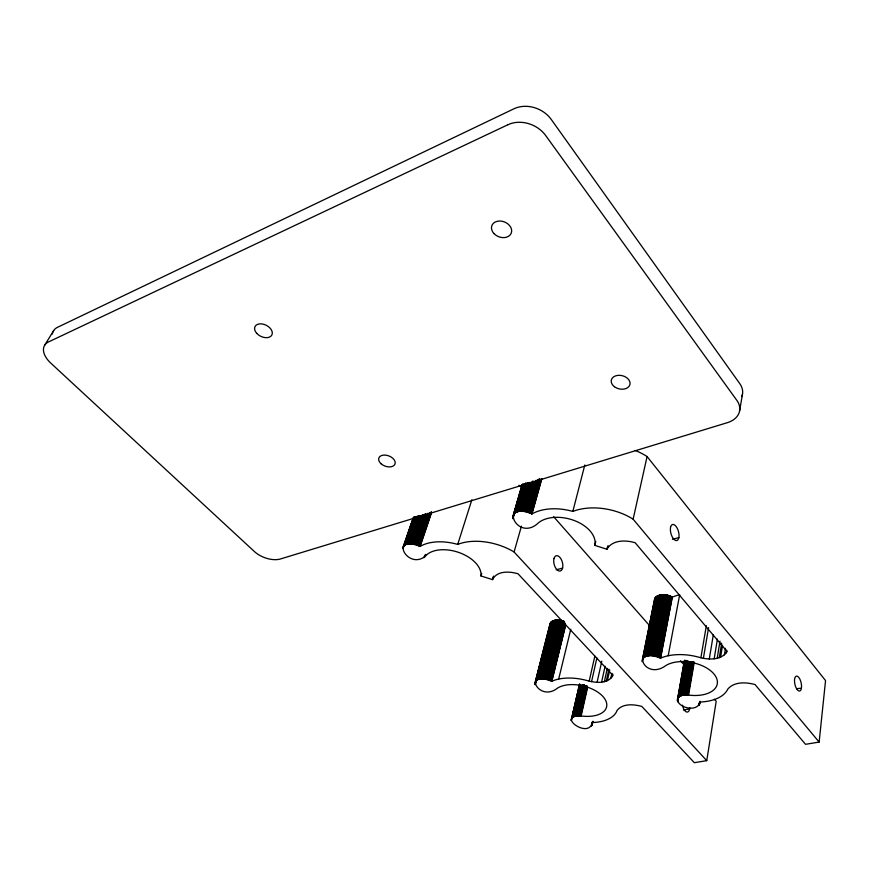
<?xml version="1.0" encoding="UTF-8"?>
<svg xmlns="http://www.w3.org/2000/svg" width="869" height="869" viewBox="0 0 869 869"><rect width="100%" height="100%" fill="white"/><g stroke="black" fill="none" stroke-linecap="round" stroke-linejoin="round"><path stroke-width="1.3" d="M677.375 700.012C678.233 694.44 685.728 694.559 690.04 695.243A29.09 16.337 10.9 0 0 713.514 673.464A29.09 16.337 10.9 0 0 664.383 666.566C643.864 679.699 630.188 646.297 660.603 658.137A40.734 22.876 10.9 0 1 699.241 657.333C708.387 659.864 721.303 660.603 727.081 651.5L635.152 542.734C625.854 539.942 612.373 539.649 606.92 549.251L594.82 545.374A31.545 19.639 14.5 0 0 573.822 520.357A31.545 19.639 14.5 0 0 537.009 524.137C516.414 540.887 498.61 500.555 531.98 513.916A44.167 27.504 14.5 0 1 572.834 511.428A49.479 30.958 13.3 0 1 633.132 519.184L819.141 742.072L805.53 744.32L754.987 684.522C746.123 682.143 734.403 681.415 727.831 689.03A40.734 22.876 10.9 0 1 699.762 702.043C698.307 712.048 679.297 708.702 677.375 700.012L684.424 660.44M706.747 760.647L514.09 551.978A46.915 27.938 16.4 0 0 457.702 544.407A41.962 24.799 17.4 0 0 420.129 546.416C388.334 533.924 407.724 571.226 425.647 555.899A29.97 17.706 17.4 0 1 459.386 552.662A29.97 17.706 17.4 0 1 480.959 575.951L492.484 579.623C496.981 570.477 509.701 571.291 518.022 573.779L612.873 675.409C608.05 684.153 595.852 682.969 587.618 680.709A38.616 20.932 13.5 0 0 551.858 681.253C522.725 670.118 538.052 701.283 556.127 689.15A27.58 14.947 13.5 0 1 602.336 695.863A27.58 14.947 13.5 0 1 582.545 716.121C554.009 713.807 588.693 740.04 592.202 722.541A38.616 20.932 13.5 0 0 617.044 710.484C622.769 703.162 633.794 704.292 641.8 706.41L694.331 762.7L706.747 760.647L716.197 701.305L714.405 699.273M801.479 687.792L801.522 687.401A7.636 3.204 77.7 0 0 798.763 677.396A7.636 3.204 77.7 0 0 794.624 678.961L794.538 679.743A7.636 3.204 77.7 0 0 797.297 689.78A7.636 3.204 77.7 0 0 801.424 688.172L796.558 688.726M819.141 742.072L825.55 680.59L647.079 456.529A47.762 31.458 13.1 0 0 635.228 450.49M682.534 705.193A7.289 3.509 78.4 0 0 686.054 711.754A7.289 3.509 78.4 0 0 689.573 709.234L689.704 708.485A7.289 3.509 78.4 0 0 689.78 707.681M724.42 654.889L725.463 648.307M726.31 652.858L726.734 650.218M720.618 657.138L722.519 645.309M717.218 658.235L719.988 641.17M719.315 657.637L721.65 643.179M714.188 658.778L717.403 639.106M698.861 705.465L699.306 702.836M699.034 705.259L699.643 702.413M699.349 704.835L699.914 701.978M699.675 704.151L700.197 701.283M709.289 658.995L713.297 634.902M703.379 658.354L708.593 627.603M700.87 657.8L706.356 625.713M739.573 411.004L742.474 394.298M687.227 694.95L692.973 662.037M687.661 694.983L693.408 662.069M688.107 695.026L693.842 662.113M688.552 695.07L694.277 662.156M683.827 695.048L689.617 662.178M684.229 695.004L690.019 662.124M684.642 694.961L690.42 662.08M685.054 694.939L690.833 662.048M685.478 694.918L691.257 662.026M685.913 694.907L691.681 662.015M686.347 694.907L692.104 662.015M686.782 694.928L692.539 662.026M679.992 696.21L686.314 660.755M680.275 696.058L686.597 660.603M680.579 695.917L686.901 660.451M680.905 695.787L686.977 661.624M681.231 695.667L687.303 661.505M681.568 695.548L687.629 661.385M681.915 695.439L687.976 661.266M682.284 695.341L688.335 661.168M682.654 695.254L688.465 662.395M683.034 695.178L688.845 662.308M683.425 695.113L689.226 662.232M677.462 700.762L684.576 660.299M677.527 701.022L684.761 660.94M677.711 701.533L684.924 660.733M677.831 701.783L678.298 699.165M678.537 697.275L685.315 660.331M678.961 696.895L685.293 661.45M679.2 696.71L685.532 661.266M679.449 696.536L685.771 661.081M679.71 696.373L686.032 660.918M668.185 655.758L679.677 594.711A39.442 23.398 10.5 0 0 672.291 597.242C667.186 593.277 652.489 593.299 654.846 602.521M660.603 658.137L672.291 597.242M657.637 656.747L669.434 595.873M658.061 656.91L669.836 596.025M658.474 657.073L670.238 596.188M658.887 657.246L670.64 596.362M659.289 657.431L671.02 596.536M659.68 657.616L671.4 596.721M660.06 657.811L671.77 596.916M660.429 658.018L672.128 597.122M654.542 655.921L666.436 595.069M654.998 656.008L666.871 595.156M655.443 656.106L667.305 595.243M655.889 656.214L667.74 595.352M656.334 656.334L668.174 595.471M656.779 656.464L668.598 595.591M657.214 656.606L669.011 595.732M651.381 655.584L663.362 594.776M651.826 655.606L663.797 594.787M652.271 655.628L664.231 594.798M652.728 655.66L664.676 594.831M653.184 655.715L665.111 594.874M653.64 655.769L665.556 594.928M654.085 655.834L665.991 594.993M647.992 655.845L660.071 595.091M648.383 655.78L660.451 595.015M648.795 655.715L660.853 594.95M649.208 655.671L661.255 594.885M649.632 655.628L661.667 594.841M650.066 655.606L662.08 594.809M650.501 655.584L662.504 594.787M650.935 655.584L662.928 594.776M644.298 657.257L656.464 596.579M644.57 657.083L656.736 596.395M644.852 656.921L657.018 596.221M645.156 656.758L657.312 596.058M645.471 656.616L657.616 595.906M645.797 656.475L657.931 595.765M646.134 656.345L658.257 595.623M646.482 656.225L658.604 595.493M646.84 656.117L658.952 595.384M647.209 656.019L659.31 595.276M647.601 655.921L659.69 595.178M642.115 660.907L654.629 598.774M642.202 661.711L655.02 598.046M642.984 658.452L655.183 597.818M643.158 658.235L655.552 597.383M643.571 657.822L655.758 597.166M643.799 657.627L655.976 596.96M644.038 657.442L656.214 596.764M610.733 678.57L611.852 673.366M612.297 676.679L612.851 674.072M606.258 681.1L608.854 669.173M607.409 680.644L609.723 670.042M604.368 681.654L607.257 668.413M591.507 725.919L592.365 722.03M591.67 725.734L592.528 721.835M591.822 725.55L592.919 721.248L592.158 724.942M601.609 682.143L605.096 666.262M633.132 519.184L647.079 456.529M597.09 682.317L601.793 661.168M581.144 715.947L587.629 687.346M589.182 681.155L594.863 656.073M591.55 681.687L596.905 657.92M577.885 715.806L584.718 685.923M578.287 715.784L585.098 685.902M578.678 715.784L585.5 685.902M579.08 715.784L585.891 685.902M579.493 715.795L586.293 685.913M579.905 715.828L586.694 685.934M580.318 715.86L587.107 685.956M580.731 715.893L587.227 687.303M574.105 716.577L581.274 685.445M574.398 716.469L581.567 685.326M574.702 716.36L581.872 685.206M575.017 716.262L582.187 685.109M575.354 716.175L582.502 685.022M575.691 716.089L582.838 684.935M576.028 716.023L583.175 684.859M576.386 715.958L583.534 684.794M576.755 715.904L583.892 684.739M577.125 715.86L584.261 684.685M577.505 715.828L584.337 685.956M571.194 720.282L579.601 683.762M571.215 720.52L579.536 684.653M571.596 719.695L579.536 685.554M572.226 717.772L579.895 685.196M572.606 717.436L580.09 685.022M572.823 717.273L580.307 684.859M573.051 717.121L580.535 684.696M573.301 716.968L580.481 685.847M573.551 716.838L580.731 685.706M573.822 716.697L581.003 685.565M606.92 549.251L607.529 546.612M607.442 548.22L608.061 545.591M594.82 545.374L595.776 541.42M558.68 679.069L570.781 629.254M551.685 681.144L565.523 624.909M551.858 681.253L565.697 625.028M548.578 679.797L563.155 620.977C558.843 619.445 550.381 619.119 549.849 625.202M548.991 679.938L563.155 620.977M549.393 680.09L563.948 621.259M549.795 680.242L564.339 621.411M550.186 680.405L564.394 622.877M550.577 680.579L564.774 623.051M550.957 680.764L565.143 623.225M551.326 680.948L565.176 624.724M545.613 679.069L560.288 620.27M546.036 679.145L560.701 620.347M546.471 679.232L561.113 620.423M546.894 679.33L561.526 620.52M547.318 679.428L561.939 620.618M547.742 679.547L562.352 620.727M548.165 679.667L562.754 620.846M541.854 678.83L556.627 620.075M542.256 678.819L557.018 620.064M542.658 678.808L557.409 620.053M543.071 678.819L557.811 620.053M543.494 678.83L558.224 620.064M543.907 678.863L558.626 620.086M544.331 678.895L559.039 620.118M544.754 678.95L559.451 620.162M545.189 679.004L559.864 620.216M538.269 679.504L553.129 620.824M538.584 679.395L553.444 620.705M538.91 679.286L553.759 620.596M539.247 679.2L554.085 620.499M539.595 679.113L554.422 620.412M539.953 679.047L554.77 620.325M540.312 678.982L555.128 620.26M540.681 678.928L555.487 620.194M541.072 678.885L555.867 620.151M541.452 678.852L556.247 620.108M534.956 683.012L550.099 623.518M534.956 683.74L550.446 622.856M535.032 684.24L550.75 622.443M535.098 684.49L550.924 622.247M535.185 684.739L535.847 682.143M536.216 680.688L551.326 621.878M536.651 680.34L551.543 621.704M536.89 680.177L551.772 621.531M537.14 680.025L552.021 621.378M537.4 679.884L552.282 621.226M537.683 679.743L552.554 621.085M537.965 679.623L552.836 620.944M572.834 511.428L584.815 464.969M530.503 513.101L540.062 479.156M530.937 513.318L540.485 479.373M531.361 513.546L540.909 479.59M531.785 513.775L541.311 479.829M531.98 513.916L541.876 478.667M527.244 511.863L536.13 480.546M527.722 512.004L536.597 480.687M528.2 512.167L537.433 479.536M528.667 512.33L537.9 479.699M529.134 512.504L538.356 479.873M529.601 512.688L539.171 478.754M530.057 512.884L539.616 478.949M524.311 511.276L532.871 481.274M524.8 511.341L533.36 481.339M525.289 511.428L533.838 481.415M514.09 551.978L521.433 526.179M525.778 511.515L534.316 481.513M526.266 511.624L534.804 481.611M526.755 511.743L535.652 480.427M521.433 511.146L529.666 482.469M521.9 511.135L530.123 482.458M522.378 511.135L530.59 482.458M522.856 511.157L531.068 482.469M523.334 511.178L531.546 482.491M523.822 511.222L532.393 481.23M517.935 511.7L526.212 483.045M518.337 511.591L526.234 484.239M518.76 511.483L526.647 484.131M519.184 511.396L527.44 482.74M519.619 511.32L527.874 482.653M520.053 511.254L528.309 482.588M520.509 511.211L528.754 482.534M520.966 511.168L529.199 482.501M512.753 518.043L522.606 484.283M512.797 518.358L522.823 484.022M512.862 518.695L522.671 485.076M514.611 513.46L522.921 484.848M514.872 513.242L523.192 484.62M515.154 513.025L523.464 484.402M515.458 512.819L523.768 484.196M515.773 512.634L524.072 484M516.099 512.449L524.018 485.108M516.436 512.275L524.735 483.631M516.794 512.113L525.082 483.468M517.164 511.96L525.452 483.316M517.544 511.83L525.832 483.175M492.484 579.623L493.244 577.016M492.669 579.145L493.646 576.071M512.775 516.762L521.976 484.956M512.732 517.718L522.226 484.804M513.709 514.448L522.41 484.544M480.959 575.951L481.741 573.355M457.702 544.407L471.878 499.751M423.953 557.713L424.789 555.193M424.843 556.888L425.691 554.368M419.531 546.069L431.078 511.928M419.933 546.297L431.469 512.156M420.129 546.416L431.665 512.286M416.49 544.776L426.809 514.437M416.935 544.928L427.678 513.329M417.381 545.091L428.113 513.492M417.826 545.265L428.547 513.666M418.261 545.46L429.405 512.591M418.695 545.656L429.829 512.786M419.119 545.851L430.242 512.982M413.275 543.994L423.214 514.937M413.731 544.07L423.67 515.013M414.198 544.157L424.115 515.1M414.654 544.255L425.006 513.937M415.11 544.374L425.462 514.046M415.578 544.494L425.908 514.166M416.034 544.624L426.353 514.296M410.135 543.788L419.684 516.012M410.57 543.777L420.118 516.001M411.015 543.788L420.553 516.001M411.45 543.798L420.987 516.023M411.906 543.831L421.432 516.045M412.362 543.875L422.312 514.828M412.818 543.929L422.758 514.872M406.257 544.515L415.415 518.033M406.594 544.385L416.186 516.642M406.953 544.276L416.544 516.523M407.311 544.168L416.903 516.425M407.691 544.081L417.272 516.327M408.072 544.005L417.652 516.24M408.473 543.94L418.043 516.175M408.875 543.875L418.445 516.121M409.288 543.831L418.847 516.067M409.712 543.809L419.26 516.034M402.651 548.361L413.199 517.87M403.02 547.948L413.318 517.815M403.031 548.241L413.861 517.12M403.987 546.329L414.068 516.903M404.052 546.623L414.1 517.761M404.748 545.298L414.361 517.566M405.019 545.113L414.632 517.392M405.312 544.95L414.915 517.218M405.606 544.798L415.219 517.055M405.921 544.646L415.523 516.903M44.699 345.167L53.682 330.589M556.182 569.792L562.58 568.109M672.443 539.301L678.885 537.607M683.469 710.027L689.649 708.865M553.662 516.707L649.219 625.235M680.47 660.733L684.044 664.796M518.923 485.337A45.362 28.492 16.5 0 1 521.726 486.434M52.477 334.011A22.561 13.328 29.4 0 1 52.574 333.392M52.9 332.208A22.561 13.328 29.4 0 1 57.463 327.341L513.992 108.766A27.232 22.203 23.4 0 1 551.228 119.422L739.791 383.663A23.854 16.935 9.3 0 1 741.833 396.492M670.542 527.385L670.477 527.787A8.31 3.91 74.9 0 0 675.8 540.529A8.31 3.91 74.9 0 0 677.939 529.829A8.31 3.91 74.9 0 0 670.629 527.005L670.542 527.385M553.977 558.582L553.879 558.973A7.897 4.247 75.1 0 0 559.147 571.02A7.897 4.247 75.1 0 0 561.852 560.668A7.897 4.247 75.1 0 0 554.085 558.213L553.977 558.582M507.963 124.712L48.49 341.941A22.779 13.274 29.1 0 0 50.75 363.079L254.302 551.457A19.672 11.08 21.8 0 0 280.568 558.941L727.342 422.682A24.093 16.902 9.5 0 0 736.858 400.381L545.645 135.488A27.547 22.225 23.1 0 0 507.963 124.712M381.024 463.72A8.625 5.442 20.5 0 0 394.928 464.198A8.625 5.442 20.5 0 0 384.815 455.084A8.625 5.442 20.5 0 0 381.024 463.72M614.426 386.716A9.57 6.778 13.5 0 0 629.895 384.663A9.57 6.778 13.5 0 0 617.577 375.408A9.57 6.778 13.5 0 0 614.426 386.716M493.961 233.565A10.406 7.94 21.4 0 0 511.135 233.403A10.406 7.94 21.4 0 0 499.61 221.019A10.406 7.94 21.4 0 0 493.961 233.565M256.811 333.424A9.44 6.181 26.4 0 0 271.878 334.978A9.44 6.181 26.4 0 0 261.634 323.876A9.44 6.181 26.4 0 0 256.811 333.424"/></g></svg>
